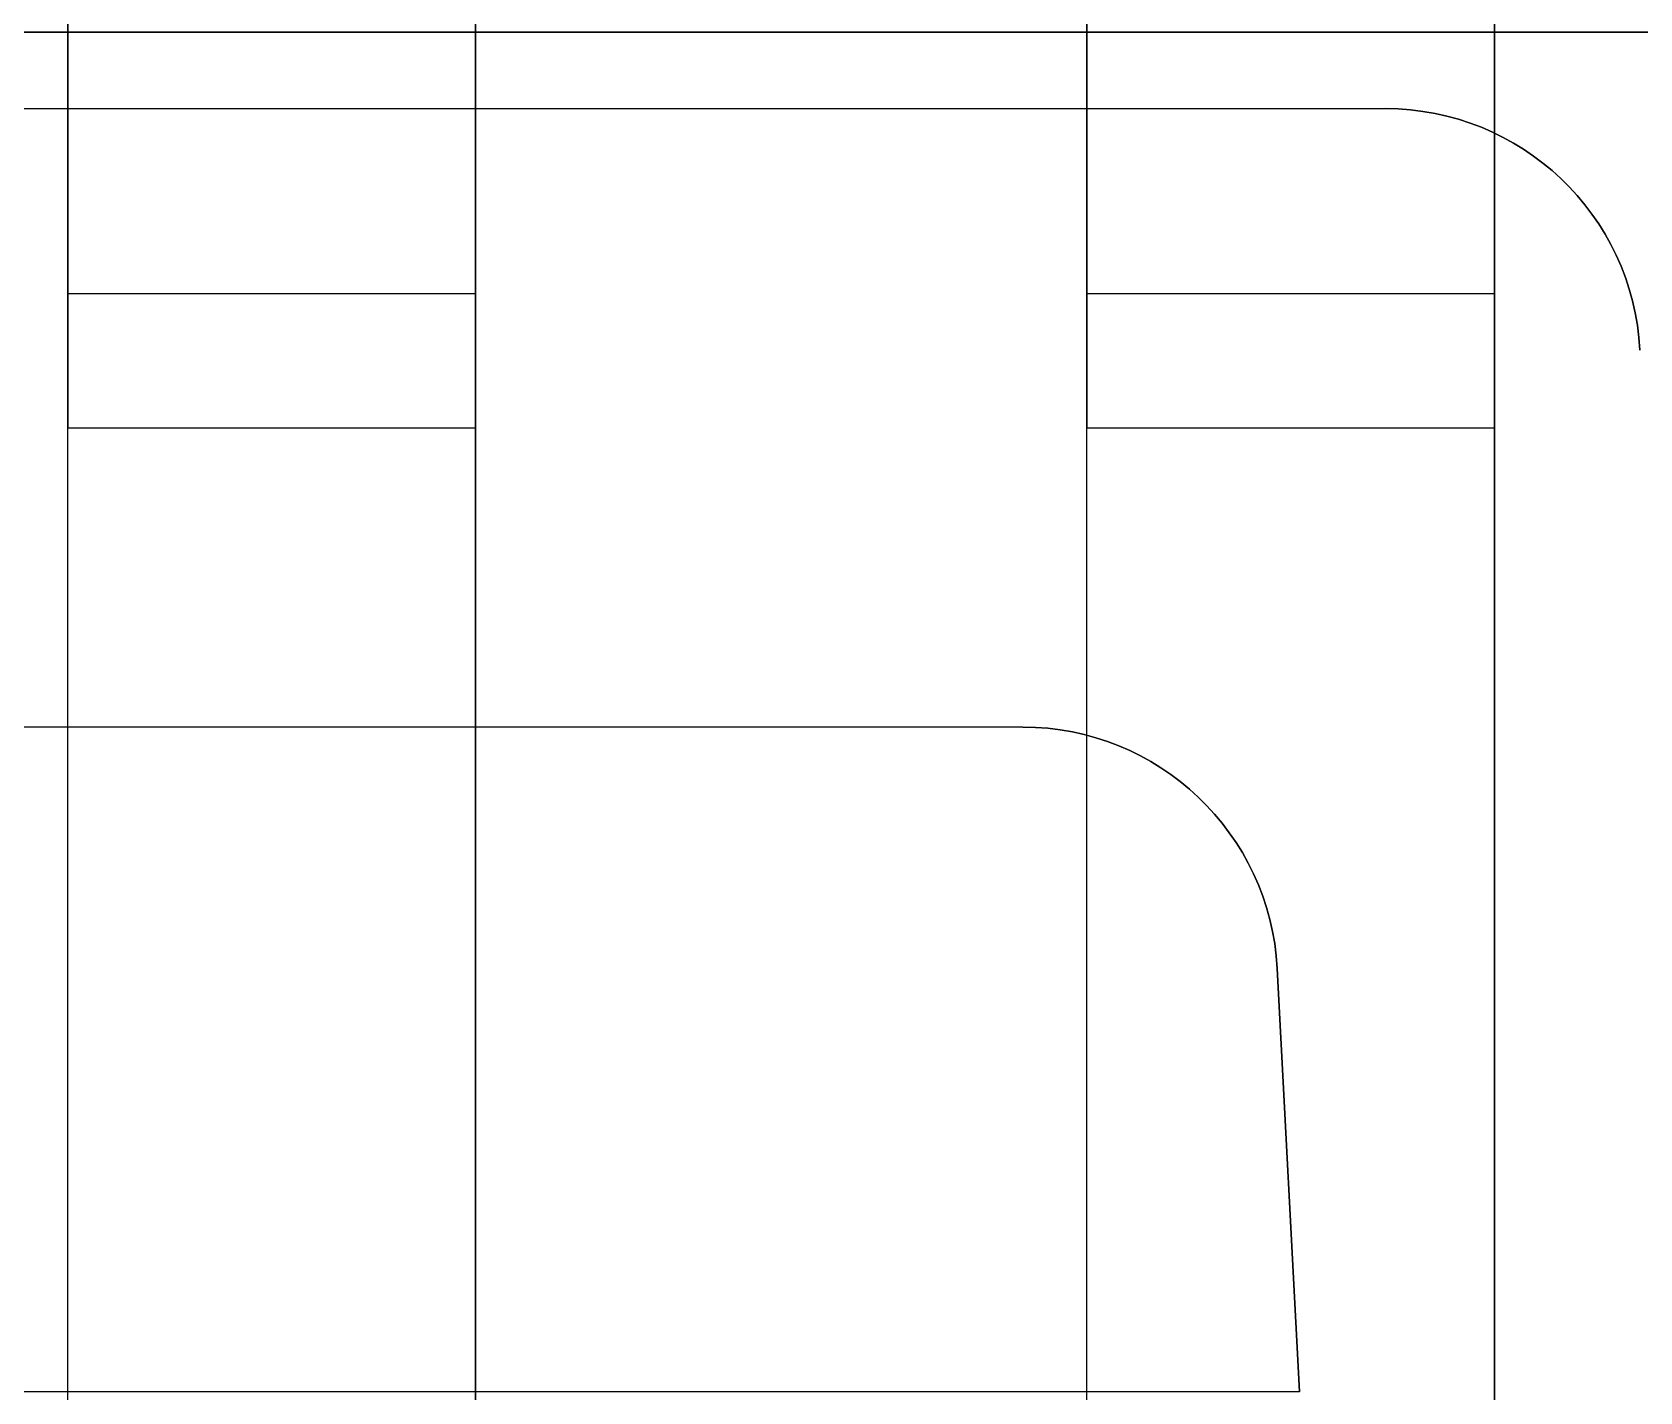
# Model space of a CAD drawing. Extents: x -4.83 to 4.83, y -5.56 to 3.84.
# Drawn here: x -0.188 to 1.074, y -1.067 to 0 of the extents above; entities that cross this region are included whole.
import ezdxf

# ---------------------------------------------------------------- set-up
doc = ezdxf.new("R2010")
doc.units = 0
doc.layers.get('0').update_dxf_attribs({"linetype": 'CONTINUOUS'})

# ---------------------------------------------------------------- blocks, each defined once
blk = doc.blocks.new('*U1')
at = {"color": 250}
blk.add_line((-3.11, 0, 3.48), (3.11, 0, 3.48), dxfattribs=at)
at = {"color": 250, "extrusion": (0, -1, 1e-16)}
for p, q in [((-3.11, 0, 3.48), (3.11, 0, 3.48)), ((-2.61, 0, 0.42), (2.61, 0, 0.42)), ((-2, 0, 2.4603), (2, 0, 2.4603)), ((1.76, 0, 0.88), (-1.76, 0, 0.88))]:
    blk.add_line(p, q, dxfattribs=at)
at = {"color": 250, "extrusion": (0, -0.005236, 0.999986)}
blk.add_line((-2.61, 0, 0.42), (2.61, 0, 0.42), dxfattribs=at)
at = {"color": 250, "extrusion": (0, -0.009019, 0.999959)}
blk.add_line((-2, 0, 2.4603), (2, 0, 2.4603), dxfattribs=at)
at = {"color": 250, "extrusion": (0, -1e-16, -1)}
blk.add_line((1.76, 0, 0.88), (-1.76, 0, 0.88), dxfattribs=at)
blk = doc.blocks.new('*U3')
at = {"color": 255, "extrusion": (0, -1e-16, -1)}
for p, q in [((-0.8744, -0.06, 3.5), (0.8744, -0.06, 3.5)), ((0.5897, -0.5454, 3.4201), (-0.5897, -0.5454, 3.4201)), ((0.7894, -0.7349, 3.4201), (0.8068, -1.0671, 3.4201)), ((0.8068, -1.0671, 3.4201), (-0.8068, -1.0671, 3.4201))]:
    blk.add_line(p, q, dxfattribs=at)
at = {"color": 255, "extrusion": (0, -1, 1e-16)}
for p, q in [((-0.8744, -0.06, 3.5), (0.8744, -0.06, 3.5)), ((-0.8744, -0.06, 3.9), (0.8744, -0.06, 3.9)), ((0.8744, -0.06, 3.5), (0.8744, -0.06, 3.9))]:
    blk.add_line(p, q, dxfattribs=at)
at = {"color": 255}
for p, q in [((-0.8744, -0.06, 3.9), (0.8744, -0.06, 3.9)), ((0.8744, -0.06, 3.5), (0.8744, -0.06, 3.9)), ((0.5897, -0.5454, 3.8201), (-0.5897, -0.5454, 3.8201)), ((0.5897, -0.5454, 3.4201), (0.5897, -0.5454, 3.8201)), ((0.7894, -0.7349, 3.8201), (0.7894, -0.7349, 3.4201)), ((0.8068, -1.0671, 3.8201), (0.7894, -0.7349, 3.8201)), ((0.8068, -1.0671, 3.4201), (-0.8068, -1.0671, 3.4201)), ((0.8068, -1.0671, 3.8201), (-0.8068, -1.0671, 3.8201)), ((0.8068, -1.0671, 3.8201), (-0.8068, -1.0671, 3.8201)), ((0.8068, -1.0671, 3.8201), (0.8068, -1.0671, 3.4201))]:
    blk.add_line(p, q, dxfattribs=at)
at = {"color": 255, "extrusion": (0, 1, -1e-16)}
for p, q in [((0.5897, -0.5454, 3.4201), (-0.5897, -0.5454, 3.4201)), ((0.5897, -0.5454, 3.8201), (-0.5897, -0.5454, 3.8201)), ((0.5897, -0.5454, 3.4201), (0.5897, -0.5454, 3.8201))]:
    blk.add_line(p, q, dxfattribs=at)
at = {"color": 255, "extrusion": (0.99863, 0.052336, 0)}
for p, q in [((0.7894, -0.7349, 3.8201), (0.7894, -0.7349, 3.4201)), ((0.8068, -1.0671, 3.8201), (0.7894, -0.7349, 3.8201)), ((0.7894, -0.7349, 3.4201), (0.8068, -1.0671, 3.4201)), ((0.8068, -1.0671, 3.8201), (0.8068, -1.0671, 3.4201))]:
    blk.add_line(p, q, dxfattribs=at)
at = {"color": 255, "extrusion": (0, -1e-16, -1)}
for centre in [(-0.8744, -0.26, -3.5), (-0.8744, -0.26, -3.5), (-0.8744, -0.26, -3.9), (-0.5897, -0.7454, -3.4201), (-0.5897, -0.7454, -3.8201)]:
    blk.add_arc(centre, 0.2, 90, 177, dxfattribs=at)
at = {"color": 255}
for centre in [(0.8744, -0.26, 3.9), (0.5897, -0.7454, 3.4201), (0.5897, -0.7454, 3.8201)]:
    blk.add_arc(centre, 0.2, 3, 90, dxfattribs=at)
blk = doc.blocks.new('*U5')
for p, q in [((-0.16, -0.2052, 1.7574), (0.16, -0.2052, 1.7574)), ((0.16, -0.3109, 1.5308), (-0.16, -0.3109, 1.5308))]:
    blk.add_line(p, q)
at = {"extrusion": (3.57607e-09, 0.422618, 0.906308)}
for p, q in [((-0.16, -2.471, 2.8139), (-0.16, -0.2052, 1.7574)), ((-0.16, -0.2052, 1.7574), (0.16, -0.2052, 1.7574)), ((0.16, -2.471, 2.8139), (0.16, -0.2052, 1.7574))]:
    blk.add_line(p, q, dxfattribs=at)
at = {"extrusion": (-1, 8.7142e-09, -1.17738e-10)}
for p, q in [((-0.16, -2.471, 2.8139), (-0.16, -0.2052, 1.7574)), ((-0.16, -0.3109, 1.5308), (-0.16, -0.2052, 1.7574)), ((-0.16, -2.5767, 2.5874), (-0.16, -0.3109, 1.5308))]:
    blk.add_line(p, q, dxfattribs=at)
at = {"extrusion": (-1, 7.19215e-09, -2.77255e-09)}
blk.add_line((-0.16, -0.3109, 1.5308), (-0.16, -0.2052, 1.7574), dxfattribs=at)
at = {"extrusion": (1, -8.7142e-09, 1.17738e-10)}
for p, q in [((0.16, -0.2052, 1.7574), (0.16, -0.3109, 1.5308)), ((0.16, -2.471, 2.8139), (0.16, -0.2052, 1.7574)), ((0.16, -0.3109, 1.5308), (0.16, -2.5767, 2.5874))]:
    blk.add_line(p, q, dxfattribs=at)
at = {"extrusion": (1, -6.92555e-09, 2.77255e-09)}
blk.add_line((0.16, -0.2052, 1.7574), (0.16, -0.3109, 1.5308), dxfattribs=at)
at = {"extrusion": (-3.57607e-09, -0.422618, -0.906308)}
for p, q in [((-0.16, -2.5767, 2.5874), (-0.16, -0.3109, 1.5308)), ((0.16, -0.3109, 1.5308), (-0.16, -0.3109, 1.5308)), ((0.16, -0.3109, 1.5308), (0.16, -2.5767, 2.5874))]:
    blk.add_line(p, q, dxfattribs=at)
at = {"extrusion": (1, -7.92565e-09, 2.77255e-09)}
for centre, radius in [((0.64, 3.57, -0.16), 2), ((0.64, 3.57, 0.16), 2), ((0.64, 3.57, 0.16), 2.25), ((0.64, 3.57, 0.16), 2.25)]:
    blk.add_arc(centre, radius, 245, 268.4646, dxfattribs=at)
at = {"extrusion": (-1, 7.92565e-09, -2.77255e-09)}
for centre, radius in [((-0.64, 3.57, 0.16), 2), ((-0.64, 3.57, -0.16), 2), ((-0.64, 3.57, 0.16), 2.25), ((-0.64, 3.57, 0.16), 2.25)]:
    blk.add_arc(centre, radius, 271.5354, 295, dxfattribs=at)
blk = doc.blocks.new('*U6')
for p, q in [((0.64, -0.2052, 1.7574), (0.96, -0.2052, 1.7574)), ((0.96, -0.3109, 1.5308), (0.64, -0.3109, 1.5308))]:
    blk.add_line(p, q)
at = {"extrusion": (3.57607e-09, 0.422618, 0.906308)}
for p, q in [((0.64, -2.471, 2.8139), (0.64, -0.2052, 1.7574)), ((0.64, -0.2052, 1.7574), (0.96, -0.2052, 1.7574)), ((0.96, -2.471, 2.8139), (0.96, -0.2052, 1.7574))]:
    blk.add_line(p, q, dxfattribs=at)
at = {"extrusion": (-1, 8.7142e-09, -1.17738e-10)}
for p, q in [((0.64, -2.471, 2.8139), (0.64, -0.2052, 1.7574)), ((0.64, -0.3109, 1.5308), (0.64, -0.2052, 1.7574)), ((0.64, -2.5767, 2.5874), (0.64, -0.3109, 1.5308))]:
    blk.add_line(p, q, dxfattribs=at)
at = {"extrusion": (-1, 7.19215e-09, -2.77255e-09)}
blk.add_line((0.64, -0.3109, 1.5308), (0.64, -0.2052, 1.7574), dxfattribs=at)
at = {"extrusion": (1, -8.7142e-09, 1.17738e-10)}
for p, q in [((0.96, -0.2052, 1.7574), (0.96, -0.3109, 1.5308)), ((0.96, -2.471, 2.8139), (0.96, -0.2052, 1.7574)), ((0.96, -0.3109, 1.5308), (0.96, -2.5767, 2.5874))]:
    blk.add_line(p, q, dxfattribs=at)
at = {"extrusion": (1, -6.92555e-09, 2.77255e-09)}
blk.add_line((0.96, -0.2052, 1.7574), (0.96, -0.3109, 1.5308), dxfattribs=at)
at = {"extrusion": (-3.57607e-09, -0.422618, -0.906308)}
for p, q in [((0.64, -2.5767, 2.5874), (0.64, -0.3109, 1.5308)), ((0.96, -0.3109, 1.5308), (0.64, -0.3109, 1.5308)), ((0.96, -0.3109, 1.5308), (0.96, -2.5767, 2.5874))]:
    blk.add_line(p, q, dxfattribs=at)
at = {"extrusion": (1, -7.92565e-09, 2.77255e-09)}
for centre, radius in [((0.64, 3.57, 0.64), 2), ((0.64, 3.57, 0.96), 2), ((0.64, 3.57, 0.96), 2.25), ((0.64, 3.57, 0.96), 2.25)]:
    blk.add_arc(centre, radius, 245, 268.4646, dxfattribs=at)
at = {"extrusion": (-1, 7.92565e-09, -2.77255e-09)}
for centre, radius in [((-0.64, 3.57, -0.64), 2), ((-0.64, 3.57, -0.96), 2), ((-0.64, 3.57, -0.64), 2.25), ((-0.64, 3.57, -0.64), 2.25)]:
    blk.add_arc(centre, radius, 271.5354, 295, dxfattribs=at)

msp = doc.modelspace()

# ---------------------------------------------------------------- block references
for name in ['*U5', '*U6', '*U3', '*U1']:
    msp.add_blockref(name, (0, 0))

doc.saveas('drawing.dxf')
